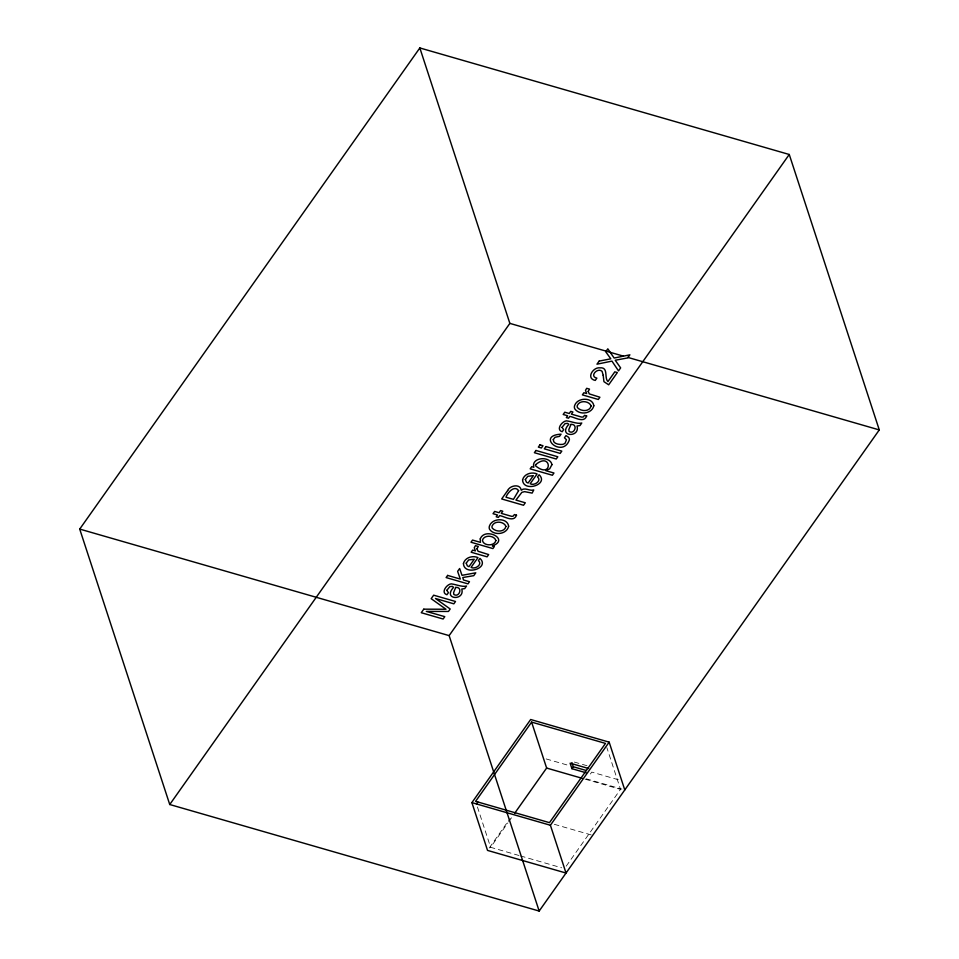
<?xml version="1.0" encoding="UTF-8"?>
<svg xmlns="http://www.w3.org/2000/svg" width="959" height="959" viewBox="0 0 959 959"><rect width="100%" height="100%" fill="white"/><g stroke="black" fill="none" stroke-linecap="round" stroke-linejoin="round"><path stroke-width="0.72" stroke-dasharray="4.79 3.6" d="M489.27 847.96L509.996 818.626M519.023 855.5L490.612 847.3L507.85 822.918M508.714 821.695L512.154 816.828M590.396 774.021L591.763 772.091L620.353 780.326M566.206 866.169L620.509 789.365L606.855 747.588M574.333 762.069L587.124 765.75M546.15 758.929L567.584 765.114M586.249 778.816L621.923 789.113M584.99 779.116L620.509 789.365M554.314 824.296L591.247 834.941M520.449 855.908L561.638 867.787M477.414 806.927L490.612 847.3"/><path stroke-width="1.44" d="M79.717 529.08L419.838 47.95L789.257 154.483L879.283 429.92L539.162 911.05L169.743 804.517L79.717 529.08L449.136 635.613L539.162 911.05M169.743 804.517L509.864 323.387L419.838 47.95M449.136 635.613L789.257 154.483M609.157 742.146L550.406 825.255L566.026 873.038L487.532 850.405L471.912 802.623L530.675 719.514L609.157 742.146L624.777 789.928M531.61 722.103L475.592 801.352L549.471 822.654L605.489 743.405L531.61 722.103L546.63 768.051L514.743 813.16M476.539 803.954L477.906 802.024M586.141 772.786L571.936 768.698L573.302 766.756L571.948 762.621M509.864 323.387L623.422 356.137M627.737 357.383L879.283 429.92M588.598 768.507L570.125 763.184L571.936 768.698M573.302 766.756L586.081 770.449M546.63 768.051L582.149 778.3M471.912 802.623L550.406 825.255M463.449 563.544C463.988 576.383 490.325 568.16 479.968 558.39L478.409 560.595C482.976 564.431 474.981 569.778 471.073 567.368L477.978 557.587C472.607 555.261 464.971 557.443 463.449 563.544M522.571 479.908C523.111 492.758 549.447 484.523 539.09 474.753L537.531 476.959C542.099 480.807 534.103 486.141 530.195 483.732L537.1 473.962C531.73 471.624 524.093 473.818 522.571 479.908M603.187 375.305L603.942 381.67L608.689 384.799L617.344 372.56L614.815 371.84L607.934 381.574C603.942 377.738 608.833 366.949 599.854 367.836C593.022 366.937 585.757 378.553 595.251 380.411L596.87 378.122C589.03 376.527 597.469 367.081 602.096 371.349L603.187 375.305M476.959 548.788L478.062 551.257L488.67 554.59L487.076 556.831L471.157 552.228L472.655 550.106L475.412 550.898L474.273 547.697L475.46 545.659L478.277 546.474L476.959 548.788M588.191 391.428L589.306 393.897L599.902 397.23L598.32 399.471L582.389 394.88L583.899 392.746L586.644 393.55L585.505 390.349L586.692 388.311L589.521 389.126L588.191 391.428M466.218 563.149L467.333 565.846L468.987 566.685L474.226 559.277L468.675 559.924L466.218 563.149M525.34 479.512L526.455 482.209L528.109 483.06L533.348 475.652L527.798 476.287L525.34 479.512M446.798 590.36L448.428 592.662L446.942 594.748C440.373 592.806 446.702 584.211 451.269 583.863C456.676 584.558 462.166 587.232 466.518 586.033L464.743 588.586L461.782 589.018C465.151 601.125 442.087 599.843 453.571 587.364L452.408 586.369L449.843 586.62L446.798 590.36M562.046 427.342L563.664 429.644L562.19 431.73C555.621 429.788 561.95 421.193 566.505 420.845C571.924 421.54 577.414 424.214 581.765 423.015L579.991 425.568L577.018 426C580.387 438.107 557.323 436.824 568.819 424.346L567.644 423.351L565.091 423.602L562.046 427.342M535.59 464.719L535.482 465.762C553.031 480.291 551.976 450.67 535.59 464.719M553.295 439.606C552.899 443.897 559.193 444.736 562.382 444.413A3.908 2.781 -18.1 0 0 565.199 443.034L566.445 439.713L564.443 437.784L565.99 435.602L568.267 437.052A6.509 4.627 -18.1 0 1 569.382 439.797C562.909 458.941 535.506 435.602 561.051 434.175L559.517 436.357L555.033 437.28L553.295 439.606M551.94 464.647L549.711 468.807L545.839 470.677L553.966 473.015L552.384 475.256L530.183 468.855L531.718 466.673L533.839 467.285C530.795 457.203 550.322 455.597 551.94 464.647M518.615 490.636L513.449 499.363L505.98 497.218C507.299 493.01 514.492 484.607 518.615 490.636M455.705 587.399L453.619 592.518L453.799 594.424C459.229 598.176 463.245 586.788 455.705 587.399M570.953 424.381L568.867 429.5L569.047 431.406C574.465 435.158 578.493 423.77 570.953 424.381M505.908 526.395C504.626 532.389 496.055 532.101 492.53 528.373A4.339 3.081 -18.1 0 1 492.207 525.832C494.532 520.377 504.026 521.36 505.908 526.395M591.092 405.909C589.809 411.891 581.238 411.615 577.714 407.875A4.339 3.081 -18.1 0 1 577.39 405.345C579.704 399.879 589.198 400.862 591.092 405.909M495.875 540.492C494.664 546.522 483.024 546.127 482.449 540.193C484.055 534.463 494.388 535.29 495.875 540.492M480.255 538.898L480.459 542.35L472.535 540.073L470.989 542.243L492.914 548.572L494.376 546.498L492.339 545.911C510.26 539.569 485.062 526.527 480.255 538.898M508.642 526.251C506.736 534.499 494.197 535.913 489.617 529.38A7.828 5.562 -18.1 0 1 489.665 525.508C492.674 517.836 507.503 517.584 508.642 526.251M593.813 405.753C591.919 414.012 579.368 415.427 574.801 408.882A7.828 5.562 -18.1 0 1 574.849 405.022C577.857 397.338 592.674 397.098 593.813 405.753M516.517 515.187C513.868 522.811 504.506 516.314 499.663 515.618L498.392 517.416L496.211 516.793L497.481 514.983L493.034 513.7L494.64 511.435L499.088 512.717L500.586 510.596L502.78 511.219L501.269 513.353L511.662 516.35L513.113 516.194L514.408 514.575L516.517 515.187M586.668 415.966C584.019 423.59 574.657 417.081 569.814 416.398L568.531 418.196L566.349 417.573L567.62 415.762L563.185 414.48L564.779 412.214L569.226 413.497L570.737 411.363L572.919 411.998L571.42 414.132L581.813 417.129L583.264 416.973L584.546 415.355L586.668 415.966M423.782 609.169L421.265 612.717L443.118 619.011L444.784 616.649L426.323 611.398L448.464 611.458L450.191 609.001L435.458 598.476L453.847 603.834L455.513 601.485L433.66 595.179L431.178 598.692L445.971 609.241L423.782 609.169M447.637 575.412L446.115 577.57L467.956 583.875L469.478 581.717L463.509 579.991L462.777 577.522L473.758 575.676L475.772 572.811L461.998 575.328L459.649 568.507L457.623 571.372L460.32 579.08L447.637 575.412M507.671 490.493L501.689 498.956L523.53 505.261L525.292 502.78L515.918 500.083L521.876 492.327L524.633 491.655L532.125 493.106L533.779 489.929C529.716 491.452 525.005 486.872 521.216 490.241C520.449 483.444 509.9 485.338 507.671 490.493M535.961 450.466L534.379 452.708L556.232 459.013L557.814 456.772L535.961 450.466M539.953 444.832L538.347 447.11L541.379 447.985L542.986 445.707L539.953 444.832M599.159 361.087L596.966 364.18L611.95 361.111L618.519 370.893L620.629 367.908L615.234 360.248L627.701 357.911L629.883 354.83L614.132 358.043L607.814 348.824L605.728 351.785L610.811 358.822L599.159 361.087M545.947 446.558L544.34 448.836L560.188 453.403L561.806 451.126L545.947 446.558"/></g></svg>
